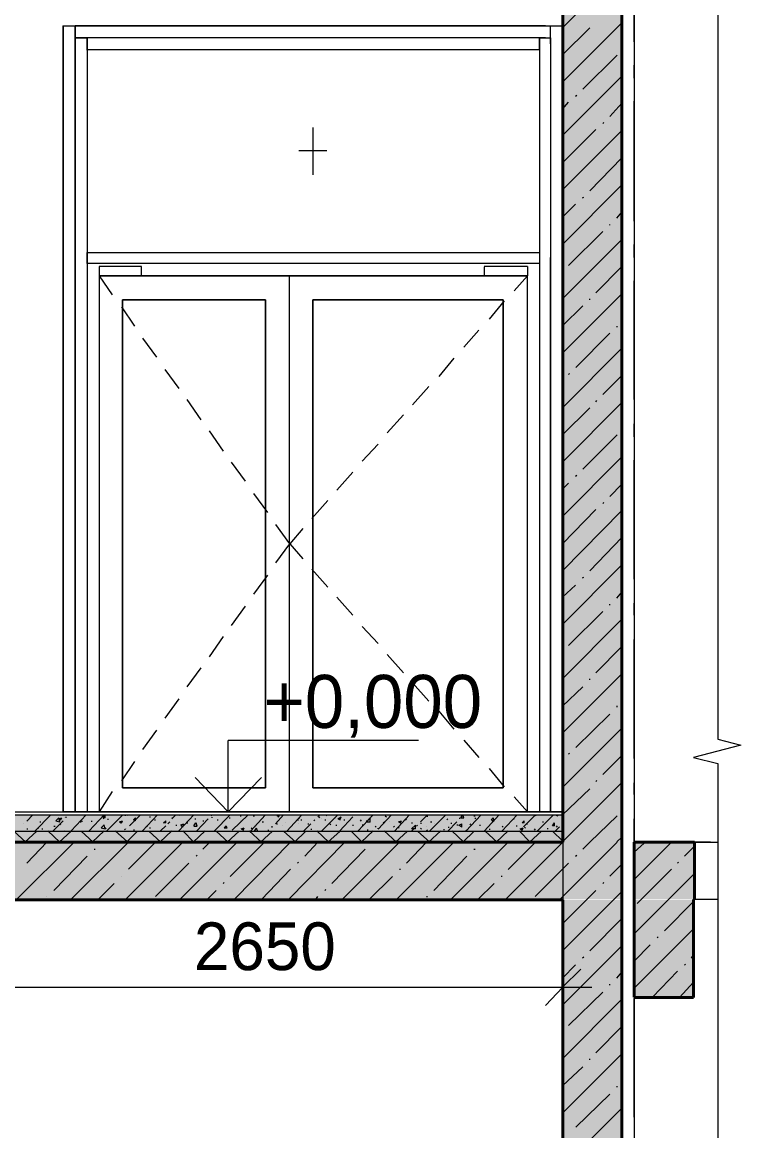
# Model space of a CAD drawing. Header units: millimetres. Extents: x -401725 to 250493, y 305116 to 802890.
# Drawn here: x -375109.752 to -375108.562, y 508954.574 to 508956.407 of the extents above; entities that cross this region are included whole.
import ezdxf

# ---------------------------------------------------------------- set-up
doc = ezdxf.new("R2010")
doc.units = ezdxf.units.MM
doc.layers.add('PDF _Геометрия', color=7, linetype='Continuous', true_color=0x1d1d1d)
doc.layers.add('PDF _Сплошная заливка', color=7, linetype='Continuous', true_color=0xffffff)
doc.layers.add('PDF _Текст', color=7, linetype='Continuous')

msp = doc.modelspace()

# ---------------------------------------------------------------- hatches: boundary and pattern name
at = {"layer": 'PDF _Сплошная заливка', "transparency": 33554559}
h = msp.add_hatch(color=256, dxfattribs=at)
h.paths.add_polyline_path([(-375112.0468, 508954.957), (-375112.0468, 508955.0511), (-375112.5774, 508955.0511), (-375112.5774, 508954.957)])
h.paths.add_polyline_path([(-375108.6403, 508954.957), (-375108.6403, 508955.0511), (-375108.7403, 508955.0511), (-375108.7403, 508954.957)])
h.paths.add_polyline_path([(-375108.7603, 508954.957), (-375108.7603, 508955.0511), (-375109.9019, 508955.0511), (-375109.9019, 508954.957)])

# ---------------------------------------------------------------- linework, layer by layer
at = {"layer": 'PDF _Геометрия', "color": 7, "lineweight": 9}
for points in [[(-375108.7391, 508956.7244), (-375108.7391, 508956.7928), (-375108.7391, 508953.7227)], [(-375108.6008, 508956.7927), (-375108.6008, 508955.2211)], [(-375108.8572, 508956.4009), (-375108.8572, 508956.6292)], [(-375108.7391, 508956.3744), (-375108.7391, 508956.5711)], [(-375109.6841, 508956.4011), (-375109.6641, 508956.4011)], [(-375109.6839, 508955.1009), (-375109.6839, 508956.4009)], [(-375109.6839, 508956.4009), (-375109.6839, 508956.3709)], [(-375109.6838, 508956.4009), (-375108.8572, 508956.4009)], [(-375109.6641, 508956.0177), (-375109.6641, 508956.3811), (-375109.6641, 508956.4011)], [(-375109.654, 508956.4011), (-375109.6641, 508956.4011)], [(-375109.6641, 508956.4011), (-375109.6641, 508956.3711)], [(-375108.8858, 508956.401), (-375109.6542, 508956.401)], [(-375108.8773, 508956.371), (-375108.8773, 508956.401)], [(-375108.8772, 508956.4009), (-375108.8572, 508956.4009)], [(-375108.8572, 508956.3708), (-375108.8572, 508956.4009)], [(-375109.654, 508956.381), (-375109.6641, 508956.381)], [(-375109.664, 508956.3809), (-375109.644, 508956.3809)], [(-375108.8858, 508956.3811), (-375109.6542, 508956.3811)], [(-375108.8958, 508956.3811), (-375109.6442, 508956.3811)], [(-375109.644, 508956.3809), (-375109.644, 508956.0178)], [(-375109.644, 508956.3609), (-375109.644, 508956.3809)], [(-375108.8958, 508956.3612), (-375108.8958, 508956.3811), (-375108.8958, 508956.0177)], [(-375108.8956, 508956.3811), (-375108.8773, 508956.3811)], [(-375108.8808, 508956.3811), (-375108.8773, 508956.3811)], [(-375108.8773, 508956.3811), (-375108.8773, 508956.0176)], [(-375109.6839, 508956.3709), (-375109.6839, 508956.0176)], [(-375109.6641, 508956.3711), (-375109.6641, 508956.0177)], [(-375108.8958, 508956.3612), (-375109.6442, 508956.3612)], [(-375108.8773, 508956.371), (-375108.8773, 508956.0176), (-375108.8773, 508955.101)], [(-375108.8572, 508956.0176), (-375108.8572, 508956.3708)], [(-375108.7391, 508956.3144), (-375108.7391, 508956.336)], [(-375108.7391, 508956.0777), (-375108.7391, 508956.2761)], [(-375109.2707, 508956.2328), (-375109.2707, 508956.1544)], [(-375109.2473, 508956.1944), (-375109.294, 508956.1944)], [(-375108.7391, 508956.0177), (-375108.7391, 508956.0393)], [(-375109.9005, 508955.1009), (-375108.8572, 508955.1009), (-375108.8572, 508956.0176)], [(-375109.6839, 508956.0176), (-375109.6839, 508955.1008)], [(-375109.6442, 508956.0261), (-375108.8958, 508956.0261), (-375108.8958, 508956.0078)], [(-375109.644, 508956.0077), (-375109.644, 508956.0259)], [(-375109.644, 508956.0177), (-375109.644, 508955.1009)], [(-375108.8958, 508956.0177), (-375108.8958, 508955.1012)], [(-375108.8956, 508955.1009), (-375108.8773, 508955.1009), (-375108.8773, 508956.0176)], [(-375108.8958, 508956.0078), (-375109.6442, 508956.0078)], [(-375109.6241, 508956.0027), (-375109.6241, 508955.9879), (-375109.6241, 508955.1011)], [(-375109.5541, 508955.9878), (-375109.5541, 508956.0027), (-375109.624, 508956.0027)], [(-375108.9156, 508956.0027), (-375108.9156, 508955.9877), (-375109.3091, 508955.9877)], [(-375108.9874, 508956.0026), (-375108.9874, 508955.9876)], [(-375108.9156, 508956.0027), (-375108.9873, 508956.0027)], [(-375109.6241, 508955.9879), (-375109.6241, 508955.1011), (-375109.6442, 508955.1011)], [(-375109.6242, 508955.9877), (-375109.6024, 508955.9561)], [(-375109.6241, 508955.9878), (-375109.5541, 508955.9878)], [(-375109.309, 508955.1011), (-375109.309, 508955.9877), (-375109.6241, 508955.9877)], [(-375109.624, 508955.9877), (-375108.9157, 508955.9877)], [(-375109.309, 508955.1011), (-375109.309, 508955.9877)], [(-375108.9873, 508955.9877), (-375108.9156, 508955.9877)], [(-375108.9156, 508955.101), (-375108.9156, 508955.9877), (-375108.9373, 508955.9626)], [(-375108.9156, 508955.101), (-375108.9156, 508955.9876)], [(-375108.7391, 508955.7828), (-375108.7391, 508955.9793)], [(-375109.5856, 508955.9476), (-375109.3489, 508955.9476)], [(-375109.5856, 508955.1408), (-375109.5856, 508955.9475)], [(-375109.349, 508955.9476), (-375109.349, 508955.141)], [(-375109.2707, 508955.141), (-375109.2707, 508955.9477)], [(-375109.2707, 508955.9475), (-375108.9556, 508955.9475)], [(-375108.9539, 508955.9459), (-375108.979, 508955.9159)], [(-375108.9556, 508955.9475), (-375108.9556, 508955.141)], [(-375109.5873, 508955.936), (-375109.5657, 508955.9044)], [(-375109.5524, 508955.8844), (-375109.5291, 508955.8528)], [(-375108.9958, 508955.8977), (-375109.0208, 508955.8695)], [(-375109.0374, 508955.8511), (-375109.0623, 508955.821)], [(-375109.5157, 508955.8328), (-375109.4924, 508955.8011)], [(-375109.0789, 508955.8043), (-375109.1056, 508955.7742)], [(-375109.4791, 508955.7828), (-375109.4557, 508955.7493)], [(-375109.1208, 508955.7577), (-375109.1474, 508955.7277)], [(-375108.7391, 508955.721), (-375108.7391, 508955.7426)], [(-375109.4424, 508955.731), (-375109.419, 508955.6977)], [(-375109.1623, 508955.7093), (-375109.1889, 508955.681)], [(-375108.7391, 508955.4861), (-375108.7391, 508955.6826)], [(-375109.4058, 508955.6794), (-375109.3824, 508955.6478)], [(-375109.2042, 508955.6627), (-375109.2309, 508955.6328)], [(-375109.3689, 508955.6277), (-375109.3457, 508955.5961)], [(-375109.2457, 508955.616), (-375109.2724, 508955.5861)], [(-375109.3323, 508955.576), (-375109.309, 508955.5443)], [(-375109.2873, 508955.5694), (-375109.3089, 508955.5444)], [(-375109.309, 508955.5443), (-375109.3323, 508955.5126)], [(-375109.3089, 508955.5444), (-375109.2873, 508955.5192)], [(-375109.2724, 508955.5026), (-375109.2457, 508955.4727)], [(-375109.3457, 508955.4926), (-375109.3689, 508955.4609)], [(-375109.2309, 508955.4562), (-375109.2042, 508955.4261)], [(-375108.7391, 508955.4261), (-375108.7391, 508955.446)], [(-375109.3824, 508955.4411), (-375109.4058, 508955.4093)], [(-375109.1889, 508955.4076), (-375109.1623, 508955.3793)], [(-375109.419, 508955.3911), (-375109.4424, 508955.3576)], [(-375108.7391, 508955.1895), (-375108.7391, 508955.386)], [(-375109.1474, 508955.361), (-375109.1208, 508955.331)], [(-375109.4557, 508955.3394), (-375109.4791, 508955.3077)], [(-375109.1056, 508955.3143), (-375109.0789, 508955.2842)], [(-375109.4924, 508955.2878), (-375109.5157, 508955.2561)], [(-375109.0623, 508955.2676), (-375109.0374, 508955.2377)], [(-375108.8572, 508955.2592), (-375108.8572, 508954.8109), (-375108.8572, 508954.7643)], [(-375109.5291, 508955.2361), (-375109.5524, 508955.2044)], [(-375109.4108, 508955.2194), (-375109.0958, 508955.2194)], [(-375109.4106, 508955.1009), (-375109.4106, 508955.2193)], [(-375109.0208, 508955.2195), (-375108.9958, 508955.191)], [(-375108.5625, 508955.2111), (-375108.6407, 508955.1911)], [(-375108.6007, 508955.2211), (-375108.5625, 508955.2111)], [(-375108.6407, 508955.1911), (-375108.6008, 508955.1811)], [(-375109.5657, 508955.1845), (-375109.5873, 508955.1526)], [(-375108.979, 508955.1726), (-375108.9539, 508955.1426)], [(-375108.6008, 508955.1811), (-375108.6008, 508953.2912)], [(-375108.7391, 508955.1295), (-375108.7391, 508955.1493)], [(-375109.6024, 508955.1345), (-375109.6242, 508955.101)], [(-375109.349, 508955.141), (-375109.5856, 508955.141)], [(-375108.9556, 508955.141), (-375109.2707, 508955.141)], [(-375108.9373, 508955.1259), (-375108.9156, 508955.101)], [(-375109.9005, 508955.096), (-375108.8572, 508955.096), (-375108.8572, 508955.1009)], [(-375109.9005, 508955.0693), (-375108.8572, 508955.0693), (-375108.8572, 508955.096)], [(-375109.724, 508955.1009), (-375109.5924, 508955.1009)], [(-375109.6641, 508955.101), (-375109.6841, 508955.101)], [(-375108.8772, 508955.1009), (-375108.8572, 508955.1009), (-375109.6838, 508955.1009)], [(-375109.644, 508955.1009), (-375109.664, 508955.1009)], [(-375109.6241, 508955.1011), (-375109.309, 508955.1011)], [(-375109.5922, 508955.1009), (-375109.4106, 508955.1009)], [(-375109.4709, 508955.1011), (-375109.3525, 508955.1011)], [(-375109.3091, 508955.101), (-375108.9157, 508955.101)], [(-375108.8958, 508955.1012), (-375108.9158, 508955.1012)], [(-375108.7391, 508954.8926), (-375108.7391, 508955.0893)], [(-375108.8572, 508955.0509), (-375108.8572, 508955.0693)], [(-375109.9005, 508955.0509), (-375108.8573, 508955.0509)], [(-375108.6392, 508955.0511), (-375108.6008, 508955.0511)], [(-375108.6391, 508954.956), (-375108.6391, 508955.0511)], [(-375108.6125, 508955.051), (-375108.6391, 508955.051)], [(-375108.9474, 508954.9561), (-375109.7358, 508954.9561)], [(-375108.8572, 508954.8376), (-375108.8572, 508954.9558)], [(-375108.6008, 508954.9561), (-375108.6392, 508954.9561)], [(-375108.8572, 508954.7593), (-375108.8572, 508954.8376)], [(-375108.7592, 508954.8378), (-375108.7592, 508954.7595)], [(-375108.7391, 508954.8328), (-375108.7391, 508954.8527)], [(-375109.9475, 508954.811), (-375108.8092, 508954.811)], [(-375108.7391, 508954.596), (-375108.7391, 508954.7926)], [(-375112.0456, 508953.7627), (-375108.8572, 508953.7627), (-375108.8572, 508954.7593)]]:
    msp.add_lwpolyline(points, dxfattribs=at)
at = {"layer": 'PDF _Геометрия', "color": 7, "lineweight": 40}
for points in [[(-375108.8572, 508956.6292), (-375108.8572, 508955.0509)], [(-375108.7592, 508955.0512), (-375108.7592, 508956.6295)], [(-375108.8572, 508955.0509), (-375109.9005, 508955.0509)], [(-375108.7592, 508954.9561), (-375108.7592, 508955.0512)], [(-375108.7391, 508955.0511), (-375108.7391, 508954.9561)], [(-375108.6391, 508955.0511), (-375108.739, 508955.0511)], [(-375108.6391, 508954.956), (-375108.6391, 508955.0511)], [(-375109.9005, 508954.9558), (-375108.8573, 508954.9558)], [(-375108.8572, 508954.9558), (-375108.8572, 508953.7227)], [(-375108.7592, 508953.7228), (-375108.7592, 508954.9561)], [(-375108.7391, 508954.9561), (-375108.7391, 508954.7944)], [(-375108.6408, 508954.956), (-375108.6391, 508954.956)], [(-375108.6407, 508954.7943), (-375108.6407, 508954.9561)], [(-375108.7391, 508954.7943), (-375108.6407, 508954.7943)]]:
    msp.add_lwpolyline(points, dxfattribs=at)
at = {"layer": 'PDF _Геометрия', "lineweight": 9}
for points in [[(-375108.8575, 508956.3977), (-375108.7592, 508956.4961)], [(-375108.8575, 508956.3077), (-375108.7592, 508956.4061)], [(-375108.8574, 508956.3527), (-375108.8124, 508956.3977)], [(-375108.824, 508956.296), (-375108.7673, 508956.3526)], [(-375108.8575, 508956.2195), (-375108.7592, 508956.3179)], [(-375108.8359, 508956.2845), (-375108.8341, 508956.2862)], [(-375108.8574, 508956.2628), (-375108.8475, 508956.2744)], [(-375108.7792, 508956.2512), (-375108.7592, 508956.2728)], [(-375108.7908, 508956.2393), (-375108.789, 508956.241)], [(-375108.8575, 508956.1295), (-375108.7592, 508956.2279)], [(-375108.8573, 508956.1743), (-375108.8024, 508956.2294)], [(-375108.8125, 508956.1278), (-375108.7592, 508956.1828)], [(-375108.8575, 508956.0395), (-375108.7592, 508956.1377)], [(-375108.8575, 508956.0845), (-375108.8358, 508956.106)], [(-375108.8242, 508956.1162), (-375108.8225, 508956.1177)], [(-375108.7676, 508956.0827), (-375108.7592, 508956.0928)], [(-375108.779, 508956.0711), (-375108.779, 508956.0726)], [(-375108.8575, 508955.9494), (-375108.7592, 508956.0478)], [(-375108.8474, 508956.0043), (-375108.7907, 508956.061)], [(-375108.8025, 508955.9595), (-375108.7592, 508956.0029)], [(-375108.8575, 508955.8594), (-375108.7592, 508955.9578)], [(-375108.8574, 508955.9045), (-375108.8241, 508955.9377)], [(-375108.8124, 508955.9477), (-375108.8124, 508955.9494)], [(-375108.7673, 508955.9026), (-375108.7673, 508955.9044)], [(-375108.8357, 508955.8361), (-375108.779, 508955.8926)], [(-375108.8575, 508955.7694), (-375108.7592, 508955.8678)], [(-375108.8475, 508955.8244), (-375108.8458, 508955.8261)], [(-375108.7909, 508955.7912), (-375108.7592, 508955.8227)], [(-375108.8575, 508955.6795), (-375108.7592, 508955.7778)], [(-375108.8024, 508955.7793), (-375108.8007, 508955.7811)], [(-375108.8574, 508955.7244), (-375108.8124, 508955.7694)], [(-375108.824, 508955.6677), (-375108.7673, 508955.7243)], [(-375108.8575, 508955.5895), (-375108.7592, 508955.6879)], [(-375108.8574, 508955.6344), (-375108.8475, 508955.6445)], [(-375108.8359, 508955.6562), (-375108.8341, 508955.6577)], [(-375108.7792, 508955.6227), (-375108.7592, 508955.6428)], [(-375108.7908, 508955.6111), (-375108.789, 508955.6126)], [(-375108.8575, 508955.4995), (-375108.7592, 508955.5994)], [(-375108.8573, 508955.5444), (-375108.8024, 508955.6011)], [(-375108.8125, 508955.4995), (-375108.7592, 508955.5545)], [(-375108.8575, 508955.4111), (-375108.7592, 508955.5095)], [(-375108.8242, 508955.4879), (-375108.8225, 508955.4894)], [(-375108.8575, 508955.456), (-375108.8358, 508955.476)], [(-375108.7676, 508955.4544), (-375108.7592, 508955.4644)], [(-375108.779, 508955.4426), (-375108.779, 508955.4444)], [(-375108.8474, 508955.3761), (-375108.7907, 508955.4326)], [(-375108.8575, 508955.3211), (-375108.7592, 508955.4195)], [(-375108.8025, 508955.331), (-375108.7592, 508955.3744)], [(-375108.8575, 508955.2311), (-375108.7592, 508955.3295)], [(-375108.8124, 508955.3193), (-375108.8124, 508955.3211)], [(-375108.8574, 508955.276), (-375108.8241, 508955.3078)], [(-375108.8357, 508955.2076), (-375108.779, 508955.2626)], [(-375108.7673, 508955.2743), (-375108.7673, 508955.2761)], [(-375108.8575, 508955.1412), (-375108.7592, 508955.2395)], [(-375108.8475, 508955.1962), (-375108.8458, 508955.1979)], [(-375108.7909, 508955.1627), (-375108.7592, 508955.1945)], [(-375108.8575, 508955.0512), (-375108.7592, 508955.1494)], [(-375108.8024, 508955.151), (-375108.8007, 508955.1527)], [(-375108.8574, 508955.096), (-375108.8124, 508955.1393)], [(-375109.7439, 508955.0859), (-375109.7339, 508955.0959)], [(-375109.7307, 508955.0693), (-375109.704, 508955.096)], [(-375109.6707, 508955.0694), (-375109.6456, 508955.0959)], [(-375109.6641, 508955.0962), (-375109.6641, 508955.0962)], [(-375109.6641, 508955.0962), (-375109.6641, 508955.0962)], [(-375109.6408, 508955.0694), (-375109.6157, 508955.096)], [(-375109.6141, 508955.0911), (-375109.6174, 508955.0911), (-375109.6141, 508955.0961)], [(-375109.6141, 508955.0911), (-375109.6141, 508955.0961)], [(-375109.6141, 508955.0961), (-375109.6141, 508955.0961)], [(-375109.6122, 508955.0693), (-375109.5856, 508955.0958)], [(-375109.5807, 508955.0943), (-375109.5807, 508955.096)], [(-375109.5774, 508955.0945), (-375109.5774, 508955.0945)], [(-375109.5739, 508955.0777), (-375109.5557, 508955.096)], [(-375109.5524, 508955.0694), (-375109.5274, 508955.096)], [(-375109.504, 508955.0893), (-375109.4973, 508955.096)], [(-375109.4924, 508955.0694), (-375109.4674, 508955.0961)], [(-375109.4908, 508955.0943), (-375109.4908, 508955.0943)], [(-375109.4389, 508955.0942), (-375109.4372, 508955.0959)], [(-375109.4341, 508955.0693), (-375109.4074, 508955.0961)], [(-375109.4058, 508955.0961), (-375109.4041, 508955.0961)], [(-375109.4041, 508955.071), (-375109.3775, 508955.0961)], [(-375109.3908, 508955.0944), (-375109.3892, 508955.0944)], [(-375109.3739, 508955.0692), (-375109.3489, 508955.096)], [(-375109.3691, 508955.0945), (-375109.3674, 508955.0945)], [(-375109.3324, 508955.0811), (-375109.3191, 508955.096)], [(-375109.3309, 508955.0961), (-375109.3275, 508955.0927)], [(-375109.3273, 508955.0925), (-375109.3256, 508955.0959)], [(-375109.3139, 508955.0693), (-375109.2889, 508955.0959)], [(-375109.2624, 508955.0926), (-375109.259, 508955.096)], [(-375109.2559, 508955.0694), (-375109.2291, 508955.0961)], [(-375109.2523, 508955.0959), (-375109.2506, 508955.0959)], [(-375109.2506, 508955.0959), (-375109.2506, 508955.0959)], [(-375109.249, 508955.0961), (-375109.2473, 508955.0944)], [(-375109.1958, 508955.0694), (-375109.1707, 508955.096)], [(-375109.1623, 508955.0726), (-375109.1406, 508955.096)], [(-375109.1507, 508955.0944), (-375109.149, 508955.0927)], [(-375109.1356, 508955.0693), (-375109.1107, 508955.0961)], [(-375109.0925, 508955.0845), (-375109.0808, 508955.0961)], [(-375109.0808, 508955.0929), (-375109.0808, 508955.0944)], [(-375109.0773, 508955.0694), (-375109.0507, 508955.096)], [(-375109.0725, 508955.0961), (-375109.0708, 508955.0961)], [(-375109.0708, 508955.0961), (-375109.0708, 508955.0961)], [(-375109.0258, 508955.0911), (-375109.0224, 508955.0961)], [(-375109.0208, 508955.0912), (-375109.0225, 508955.0961)], [(-375109.0224, 508955.096), (-375109.0224, 508955.096)], [(-375109.0173, 508955.0692), (-375108.9923, 508955.0959)], [(-375109.004, 508955.0944), (-375109.0023, 508955.0944)], [(-375108.9874, 508955.0693), (-375108.9624, 508955.0961)], [(-375108.9576, 508955.0695), (-375108.9325, 508955.096)], [(-375108.9223, 508955.0761), (-375108.9023, 508955.0961)], [(-375108.9024, 508955.0944), (-375108.9007, 508955.0961)], [(-375108.8991, 508955.0695), (-375108.8724, 508955.0961)], [(-375108.8691, 508955.0959), (-375108.8657, 508955.0944)], [(-375108.8657, 508955.0943), (-375108.864, 508955.096)], [(-375108.8124, 508955.0509), (-375108.7673, 508955.0943)], [(-375109.7491, 508955.0812), (-375109.7491, 508955.0812)], [(-375109.7241, 508955.0761), (-375109.7241, 508955.0761)], [(-375109.7223, 508955.0844), (-375109.7206, 508955.0844)], [(-375109.7006, 508955.0693), (-375109.6839, 508955.086)], [(-375109.6989, 508955.0775), (-375109.6972, 508955.0775)], [(-375109.6958, 508955.0861), (-375109.6891, 508955.0844)], [(-375109.6957, 508955.086), (-375109.6907, 508955.091)], [(-375109.6908, 508955.0894), (-375109.6858, 508955.0911)], [(-375109.6908, 508955.0894), (-375109.6874, 508955.0878)], [(-375109.6891, 508955.0844), (-375109.6907, 508955.0911)], [(-375109.6891, 508955.0794), (-375109.6875, 508955.0811)], [(-375109.6875, 508955.0877), (-375109.6858, 508955.0911)], [(-375109.6807, 508955.091), (-375109.6807, 508955.091)], [(-375109.679, 508955.091), (-375109.679, 508955.0926)], [(-375109.6557, 508955.0843), (-375109.654, 508955.0843)], [(-375109.6524, 508955.0843), (-375109.6524, 508955.086)], [(-375109.6372, 508955.0859), (-375109.6356, 508955.0859)], [(-375109.6207, 508955.0744), (-375109.6157, 508955.0794)], [(-375109.6174, 508955.0895), (-375109.6157, 508955.0911)], [(-375109.6141, 508955.0727), (-375109.6158, 508955.0794)], [(-375109.6106, 508955.0892), (-375109.6089, 508955.0892)], [(-375109.5908, 508955.0844), (-375109.5875, 508955.0829)], [(-375109.5906, 508955.0843), (-375109.5856, 508955.086)], [(-375109.5872, 508955.0826), (-375109.5856, 508955.086)], [(-375109.5723, 508955.0809), (-375109.5723, 508955.0794)], [(-375109.5641, 508955.086), (-375109.5675, 508955.0877), (-375109.5641, 508955.091)], [(-375109.5641, 508955.086), (-375109.5641, 508955.091)], [(-375109.5457, 508955.076), (-375109.544, 508955.0777)], [(-375109.5408, 508955.0927), (-375109.5391, 508955.0927)], [(-375109.5324, 508955.0876), (-375109.5307, 508955.0876)], [(-375109.5225, 508955.0695), (-375109.5141, 508955.0779)], [(-375109.5141, 508955.0827), (-375109.5175, 508955.0827), (-375109.5141, 508955.0861)], [(-375109.5141, 508955.0827), (-375109.5141, 508955.0861)], [(-375109.5106, 508955.081), (-375109.509, 508955.0827)], [(-375109.509, 508955.0827), (-375109.5073, 508955.0843)], [(-375109.5041, 508955.091), (-375109.5024, 508955.091)], [(-375109.4973, 508955.0792), (-375109.4957, 508955.0792)], [(-375109.489, 508955.0794), (-375109.484, 508955.0811)], [(-375109.489, 508955.0792), (-375109.4856, 508955.076)], [(-375109.4857, 508955.076), (-375109.484, 508955.0811)], [(-375109.4791, 508955.0827), (-375109.4775, 508955.0827)], [(-375109.4739, 508955.0859), (-375109.4739, 508955.0859)], [(-375109.4675, 508955.0778), (-375109.4641, 508955.0827)], [(-375109.4673, 508955.0776), (-375109.4622, 508955.0776)], [(-375109.4658, 508955.0894), (-375109.4641, 508955.0894)], [(-375109.4622, 508955.0776), (-375109.4639, 508955.0827)], [(-375109.4623, 508955.0694), (-375109.444, 508955.0894)], [(-375109.4525, 508955.0862), (-375109.4508, 508955.0862)], [(-375109.4372, 508955.091), (-375109.4372, 508955.0925)], [(-375109.4291, 508955.0879), (-375109.4275, 508955.0879)], [(-375109.4175, 508955.0744), (-375109.4142, 508955.0778)], [(-375109.4122, 508955.0744), (-375109.4139, 508955.0775)], [(-375109.409, 508955.091), (-375109.4074, 508955.091)], [(-375109.3908, 508955.0862), (-375109.3908, 508955.0862)], [(-375109.3674, 508955.0778), (-375109.3674, 508955.0778)], [(-375109.3542, 508955.0844), (-375109.3525, 508955.0844)], [(-375109.3308, 508955.0927), (-375109.3308, 508955.0927)], [(-375109.3308, 508955.0828), (-375109.3308, 508955.0828)], [(-375109.3308, 508955.0811), (-375109.3291, 508955.0811)], [(-375109.3207, 508955.0778), (-375109.3207, 508955.0778)], [(-375109.3158, 508955.0829), (-375109.3158, 508955.0829)], [(-375109.2958, 508955.0877), (-375109.2941, 508955.0877)], [(-375109.2941, 508955.0911), (-375109.2924, 508955.0911)], [(-375109.2941, 508955.0811), (-375109.2941, 508955.0811)], [(-375109.2906, 508955.0877), (-375109.2889, 508955.0877)], [(-375109.2856, 508955.0694), (-375109.274, 508955.081)], [(-375109.2789, 508955.081), (-375109.2772, 508955.081)], [(-375109.2691, 508955.0862), (-375109.2675, 508955.0879)], [(-375109.2607, 508955.0911), (-375109.259, 508955.0926)], [(-375109.2558, 508955.0894), (-375109.2558, 508955.0894)], [(-375109.2507, 508955.0876), (-375109.249, 508955.0876)], [(-375109.2425, 508955.0811), (-375109.2408, 508955.0794)], [(-375109.2325, 508955.0793), (-375109.2308, 508955.0793)], [(-375109.2324, 508955.0895), (-375109.2324, 508955.0895)], [(-375109.2291, 508955.0894), (-375109.224, 508955.0927)], [(-375109.229, 508955.0893), (-375109.2256, 508955.0876)], [(-375109.2258, 508955.0694), (-375109.2042, 508955.0928)], [(-375109.2257, 508955.0877), (-375109.224, 508955.0927)], [(-375109.2192, 508955.0877), (-375109.2175, 508955.0877)], [(-375109.2058, 508955.0928), (-375109.2058, 508955.0928)], [(-375109.2042, 508955.0794), (-375109.2042, 508955.0777)], [(-375109.1923, 508955.0876), (-375109.1906, 508955.0859)], [(-375109.189, 508955.0794), (-375109.1873, 508955.0794)], [(-375109.1825, 508955.0861), (-375109.1808, 508955.0861)], [(-375109.1756, 508955.0842), (-375109.1822, 508955.0842), (-375109.1756, 508955.091)], [(-375109.1756, 508955.0842), (-375109.1756, 508955.091)], [(-375109.1673, 508955.0776), (-375109.1656, 508955.0759)], [(-375109.154, 508955.0827), (-375109.1523, 508955.0844)], [(-375109.1441, 508955.0845), (-375109.1441, 508955.0845)], [(-375109.1374, 508955.0761), (-375109.1357, 508955.0776)], [(-375109.129, 508955.0844), (-375109.1256, 508955.0827)], [(-375109.1289, 508955.0844), (-375109.124, 508955.0861)], [(-375109.1289, 508955.076), (-375109.1289, 508955.0743)], [(-375109.1257, 508955.0827), (-375109.124, 508955.0861)], [(-375109.1173, 508955.0875), (-375109.1156, 508955.0892)], [(-375109.1075, 508955.0828), (-375109.1058, 508955.0828)], [(-375109.1006, 508955.0727), (-375109.1073, 508955.0727), (-375109.1006, 508955.0793)], [(-375109.1006, 508955.0727), (-375109.1006, 508955.0793)], [(-375109.0991, 508955.0776), (-375109.0974, 508955.0793)], [(-375109.0923, 508955.0826), (-375109.0906, 508955.0826)], [(-375109.0824, 508955.076), (-375109.0824, 508955.076)], [(-375109.0757, 508955.0843), (-375109.074, 508955.0843)], [(-375109.0691, 508955.0811), (-375109.0691, 508955.0811)], [(-375109.0491, 508955.0878), (-375109.0474, 508955.0893)], [(-375109.0474, 508955.0693), (-375109.0325, 508955.0845)], [(-375109.0458, 508955.0744), (-375109.0458, 508955.0761)], [(-375109.0423, 508955.0826), (-375109.0406, 508955.0826)], [(-375109.0325, 508955.0794), (-375109.0308, 508955.0794)], [(-375109.024, 508955.0759), (-375109.029, 508955.0793), (-375109.024, 508955.081)], [(-375109.0273, 508955.0893), (-375109.0273, 508955.091)], [(-375109.0257, 508955.0912), (-375109.0208, 508955.0912)], [(-375109.024, 508955.0759), (-375109.024, 508955.081)], [(-375109.0108, 508955.0795), (-375109.0091, 508955.081)], [(-375109.0024, 508955.091), (-375109.0007, 508955.0893)], [(-375108.9942, 508955.0794), (-375108.9942, 508955.0777)], [(-375108.9758, 508955.0877), (-375108.9724, 508955.0911)], [(-375108.9757, 508955.0877), (-375108.9708, 508955.0862)], [(-375108.9741, 508955.0844), (-375108.9724, 508955.0861)], [(-375108.9708, 508955.0862), (-375108.9725, 508955.0911)], [(-375108.9573, 508955.0776), (-375108.9556, 508955.0759)], [(-375108.9391, 508955.0895), (-375108.9374, 508955.0895)], [(-375108.9342, 508955.0778), (-375108.9325, 508955.0778)], [(-375108.9208, 508955.0829), (-375108.9242, 508955.0829), (-375108.9208, 508955.0861)], [(-375108.9208, 508955.0829), (-375108.9208, 508955.0861)], [(-375108.9206, 508955.0758), (-375108.9189, 508955.0743)], [(-375108.9174, 508955.0811), (-375108.9156, 508955.0811)], [(-375108.8907, 508955.0844), (-375108.889, 508955.0844)], [(-375108.8708, 508955.0777), (-375108.8742, 508955.0777), (-375108.8708, 508955.0829)], [(-375108.8708, 508955.0777), (-375108.8708, 508955.0829)], [(-375108.8691, 508955.0694), (-375108.8624, 508955.076)], [(-375108.8674, 508955.0759), (-375108.8657, 508955.0777)], [(-375108.8572, 508955.0809), (-375108.8572, 508955.0827)], [(-375109.7456, 508955.0509), (-375109.7656, 508955.0692)], [(-375109.7474, 508955.051), (-375109.7274, 508955.0693)], [(-375109.744, 508955.0727), (-375109.7423, 508955.0727)], [(-375109.7258, 508955.0744), (-375109.7241, 508955.0744)], [(-375109.719, 508955.0727), (-375109.7173, 508955.0727)], [(-375109.6891, 508955.0511), (-375109.7091, 508955.0694)], [(-375109.6906, 508955.051), (-375109.6706, 508955.0693)], [(-375109.6807, 508955.071), (-375109.6807, 508955.071)], [(-375109.6339, 508955.051), (-375109.654, 508955.0692)], [(-375109.6358, 508955.051), (-375109.6157, 508955.0694)], [(-375109.6208, 508955.0744), (-375109.6141, 508955.0727)], [(-375109.6141, 508955.0744), (-375109.6125, 508955.0727)], [(-375109.5774, 508955.0512), (-375109.5975, 508955.0694)], [(-375109.5824, 508955.0711), (-375109.5807, 508955.0728)], [(-375109.5791, 508955.0727), (-375109.5791, 508955.0727)], [(-375109.579, 508955.051), (-375109.5606, 508955.0692)], [(-375109.5674, 508955.0711), (-375109.5657, 508955.0711)], [(-375109.5223, 508955.0509), (-375109.5422, 508955.0693)], [(-375109.5408, 508955.0745), (-375109.5391, 508955.0745)], [(-375109.524, 508955.0511), (-375109.5041, 508955.0694)], [(-375109.4674, 508955.0511), (-375109.4857, 508955.0694)], [(-375109.4689, 508955.0509), (-375109.4489, 508955.0694)], [(-375109.4106, 508955.051), (-375109.4306, 508955.0693)], [(-375109.4173, 508955.0744), (-375109.4123, 508955.0744)], [(-375109.4124, 508955.051), (-375109.3924, 508955.0693)], [(-375109.4025, 508955.0727), (-375109.4025, 508955.0727)], [(-375109.3891, 508955.0727), (-375109.384, 508955.0744)], [(-375109.389, 508955.0727), (-375109.3856, 508955.071)], [(-375109.3857, 508955.071), (-375109.384, 508955.0744)], [(-375109.3557, 508955.051), (-375109.3758, 508955.0694)], [(-375109.3724, 508955.0744), (-375109.3707, 508955.0727)], [(-375109.3673, 508955.0692), (-375109.3639, 508955.0742)], [(-375109.3623, 508955.0694), (-375109.364, 508955.0742)], [(-375109.3573, 508955.0509), (-375109.3373, 508955.0692)], [(-375109.3441, 508955.0694), (-375109.3441, 508955.0711)], [(-375109.299, 508955.051), (-375109.319, 508955.0692)], [(-375109.3008, 508955.0511), (-375109.2824, 508955.0693)], [(-375109.274, 508955.0726), (-375109.2723, 508955.0726)], [(-375109.2441, 508955.051), (-375109.264, 508955.0694)], [(-375109.2456, 508955.0509), (-375109.2256, 508955.0692)], [(-375109.224, 508955.0743), (-375109.224, 508955.0743)], [(-375109.1889, 508955.0509), (-375109.2072, 508955.0692)], [(-375109.1907, 508955.0511), (-375109.1707, 508955.0694)], [(-375109.1809, 508955.0712), (-375109.1792, 508955.0712)], [(-375109.1623, 508955.0727), (-375109.1623, 508955.0742)], [(-375109.1324, 508955.0511), (-375109.1524, 508955.0694)], [(-375109.134, 508955.0509), (-375109.114, 508955.0692)], [(-375109.1073, 508955.0692), (-375109.1039, 508955.0726)], [(-375109.0773, 508955.0509), (-375109.0973, 508955.0693)], [(-375109.0923, 508955.0743), (-375109.0906, 508955.0726)], [(-375109.0825, 508955.0694), (-375109.0808, 508955.0711)], [(-375109.0791, 508955.0511), (-375109.0591, 508955.0694)], [(-375109.0539, 508955.0725), (-375109.0539, 508955.071)], [(-375109.0208, 508955.051), (-375109.0409, 508955.0694)], [(-375109.0223, 508955.0509), (-375109.0039, 508955.0693)], [(-375109.0173, 508955.071), (-375109.0156, 508955.0693)], [(-375108.9656, 508955.051), (-375108.9856, 508955.0692)], [(-375108.979, 508955.0726), (-375108.9773, 508955.0726)], [(-375108.9674, 508955.051), (-375108.9474, 508955.0695)], [(-375108.9108, 508955.051), (-375108.929, 508955.0694)], [(-375108.9275, 508955.0727), (-375108.9241, 508955.071)], [(-375108.9274, 508955.0727), (-375108.9224, 508955.0744)], [(-375108.9273, 508955.0711), (-375108.9273, 508955.0711)], [(-375108.9241, 508955.071), (-375108.9224, 508955.0744)], [(-375108.9123, 508955.0509), (-375108.8923, 508955.0693)], [(-375108.904, 508955.071), (-375108.9023, 508955.0727)], [(-375108.8822, 508955.0743), (-375108.8822, 508955.0726)], [(-375108.8572, 508955.0526), (-375108.874, 508955.0693)], [(-375108.7676, 508955.0512), (-375108.7592, 508955.0594)], [(-375109.7607, 508954.956), (-375109.6657, 508955.0511)], [(-375109.7441, 508955.0161), (-375109.7108, 508955.0511)], [(-375109.6708, 508954.9561), (-375109.5758, 508955.0511)], [(-375109.6323, 508955.0393), (-375109.6307, 508955.0393)], [(-375109.6206, 508955.0494), (-375109.6206, 508955.0509)], [(-375109.5806, 508954.9559), (-375109.4856, 508955.051)], [(-375109.5758, 508955.006), (-375109.5307, 508955.0509)], [(-375109.4907, 508954.9559), (-375109.3957, 508955.051)], [(-375109.4524, 508955.0395), (-375109.4408, 508955.0511)], [(-375109.4076, 508954.9944), (-375109.3525, 508955.0495)], [(-375109.4007, 508954.956), (-375109.3074, 508955.051)], [(-375109.3108, 508954.9562), (-375109.2175, 508955.051)], [(-375109.2839, 508955.0275), (-375109.2623, 508955.051)], [(-375109.2391, 508954.9828), (-375109.184, 508955.0393)], [(-375109.2222, 508954.956), (-375109.1273, 508955.0509)], [(-375109.1724, 508955.0494), (-375109.1724, 508955.0511)], [(-375109.1324, 508954.956), (-375109.0374, 508955.0511)], [(-375109.1157, 508955.0161), (-375109.0824, 508955.051)], [(-375109.0424, 508954.9561), (-375108.9474, 508955.051)], [(-375109.004, 508955.0392), (-375109.0023, 508955.0392)], [(-375108.9923, 508955.0493), (-375108.9923, 508955.051)], [(-375108.9523, 508954.9558), (-375108.8572, 508955.0508)], [(-375108.9474, 508955.0059), (-375108.9023, 508955.051)], [(-375108.8622, 508954.956), (-375108.7673, 508955.0509)], [(-375108.824, 508955.0394), (-375108.8124, 508955.051)], [(-375108.7391, 508954.9893), (-375108.6774, 508955.051)], [(-375108.7391, 508955.0345), (-375108.7225, 508955.0494)], [(-375108.6558, 508955.0277), (-375108.6391, 508955.0444)], [(-375109.6989, 508954.971), (-375109.644, 508955.0276)], [(-375109.4639, 508955.0276), (-375109.4622, 508955.0293)], [(-375109.0706, 508954.971), (-375109.0156, 508955.0276)], [(-375108.8359, 508955.0277), (-375108.8341, 508955.0294)], [(-375109.5309, 508954.961), (-375109.4758, 508955.0161)], [(-375109.3558, 508954.956), (-375109.3074, 508955.0061)], [(-375109.2958, 508955.0161), (-375109.2941, 508955.0176)], [(-375109.1273, 508955.006), (-375109.1256, 508955.006)], [(-375108.9025, 508954.9611), (-375108.8475, 508955.0161)], [(-375108.7792, 508954.9945), (-375108.7592, 508955.0145)], [(-375108.7274, 508954.956), (-375108.6774, 508955.006)], [(-375108.6674, 508955.016), (-375108.6657, 508955.0177)], [(-375109.5875, 508954.9944), (-375109.5875, 508954.9944)], [(-375109.4191, 508954.9828), (-375109.4174, 508954.9844)], [(-375109.1773, 508954.956), (-375109.139, 508954.9943)], [(-375108.9592, 508954.9945), (-375108.9575, 508954.9945)], [(-375108.7908, 508954.9827), (-375108.789, 508954.9844)], [(-375108.6824, 508954.956), (-375108.6391, 508954.9993)], [(-375109.6257, 508954.956), (-375109.5992, 508954.9828)], [(-375109.4457, 508954.9561), (-375109.4307, 508954.971)], [(-375109.2507, 508954.971), (-375109.249, 508954.9727)], [(-375108.9975, 508954.956), (-375108.9708, 508954.9828)], [(-375108.8174, 508954.956), (-375108.8024, 508954.971)], [(-375108.7725, 508954.9561), (-375108.7592, 508954.9694)], [(-375109.7108, 508954.9611), (-375109.7108, 508954.9611)], [(-375109.2657, 508954.9559), (-375109.2623, 508954.961)], [(-375109.0825, 508954.9611), (-375109.0808, 508954.9611)], [(-375108.8574, 508954.8711), (-375108.7725, 508954.9561)], [(-375108.8573, 508954.9161), (-375108.8173, 508954.9559)], [(-375108.739, 508954.8993), (-375108.6823, 508954.956)], [(-375108.7341, 508954.9494), (-375108.7274, 508954.9561)], [(-375108.689, 508954.9043), (-375108.6407, 508954.9527)], [(-375108.8125, 508954.8711), (-375108.7592, 508954.9245)], [(-375108.7391, 508954.8094), (-375108.6407, 508954.9078)], [(-375108.7008, 508954.8927), (-375108.6991, 508954.8944)], [(-375108.8575, 508954.7811), (-375108.7592, 508954.8795)], [(-375108.739, 508954.8544), (-375108.7124, 508954.8812)], [(-375108.8242, 508954.8595), (-375108.8225, 508954.8611)], [(-375108.644, 508954.8593), (-375108.6407, 508954.8645)], [(-375108.8575, 508954.8261), (-375108.8358, 508954.8478)], [(-375108.7089, 508954.7944), (-375108.6673, 508954.8377)], [(-375108.6558, 508954.8477), (-375108.654, 508954.8493)], [(-375108.7676, 508954.8262), (-375108.7592, 508954.8361)], [(-375108.6641, 508954.7943), (-375108.6407, 508954.8194)], [(-375108.8474, 508954.7477), (-375108.7907, 508954.8027)], [(-375108.779, 508954.8144), (-375108.779, 508954.8159)], [(-375108.8575, 508954.6928), (-375108.7592, 508954.7912)], [(-375108.8025, 508954.7028), (-375108.7592, 508954.7461)], [(-375108.8575, 508954.6029), (-375108.7592, 508954.7011)], [(-375108.8124, 508954.691), (-375108.8124, 508954.6927)], [(-375108.8574, 508954.6477), (-375108.8241, 508954.6793)], [(-375108.7673, 508954.646), (-375108.7673, 508954.6476)], [(-375108.8357, 508954.5794), (-375108.779, 508954.6344)], [(-375108.8575, 508954.5129), (-375108.7592, 508954.6111)]]:
    msp.add_lwpolyline(points, dxfattribs=at)
at = {"layer": 'PDF _Геометрия', "color": 7, "lineweight": 9}
msp.add_lwpolyline([(-375109.6641, 508955.1009), (-375109.6641, 508956.0178)], close=True, dxfattribs=at)
at = {"layer": 'PDF _Геометрия', "color": 171, "lineweight": 9, "true_color": 0x8080ff}
for points in [[(-375109.349, 508955.9476), (-375109.5856, 508955.9476)], [(-375109.5856, 508955.9475), (-375109.5856, 508955.1409)], [(-375109.349, 508955.141), (-375109.349, 508955.9476)], [(-375109.2707, 508955.9478), (-375109.2707, 508955.141)], [(-375108.9556, 508955.9475), (-375109.2707, 508955.9475)], [(-375108.9556, 508955.141), (-375108.9556, 508955.9476)], [(-375109.5856, 508955.141), (-375109.3489, 508955.141)], [(-375109.2707, 508955.141), (-375108.9556, 508955.141)]]:
    msp.add_lwpolyline(points, dxfattribs=at)
at = {"layer": 'PDF _Геометрия', "color": 7, "lineweight": 18}
for points in [[(-375109.4106, 508955.1009), (-375109.4656, 508955.1576)], [(-375109.4108, 508955.101), (-375109.3557, 508955.1578)], [(-375108.8573, 508954.811), (-375108.8274, 508954.8411)], [(-375108.8572, 508954.8109), (-375108.8856, 508954.7808)]]:
    msp.add_lwpolyline(points, dxfattribs=at)
at = {"layer": 'PDF _Геометрия', "lineweight": 9}
msp.add_lwpolyline([(-375109.3373, 508955.076), (-375109.339, 508955.076)], close=True, dxfattribs=at)
at = {"layer": 'PDF _Сплошная заливка', "lineweight": 5, "transparency": 33554559}
for points in [[(-375108.8575, 508956.6294), (-375108.7592, 508956.6294), (-375108.8575, 508955.0511), (-375108.7592, 508955.0511)], [(-375109.9005, 508955.096), (-375108.8573, 508955.096), (-375109.9005, 508955.0693), (-375108.8573, 508955.0693)], [(-375109.9005, 508955.0693), (-375108.8573, 508955.0693), (-375109.9005, 508955.0509), (-375108.8573, 508955.0509)], [(-375108.8575, 508954.9561), (-375108.7592, 508954.9561), (-375108.8575, 508953.7228), (-375108.7592, 508953.7228)], [(-375108.7391, 508954.9561), (-375108.6407, 508954.9561), (-375108.7391, 508954.7943), (-375108.6407, 508954.7943)]]:
    msp.add_solid(points, dxfattribs=at)

# ---------------------------------------------------------------- texts
at = {"layer": 'PDF _Текст', "attachment_point": 4, "style": ''}
for s, insert, char_height in [('+0,000', (-375109.3524, 508955.2755), 0.08768), ('2650', (-375109.4674, 508954.8782), 0.07891)]:
    msp.add_mtext(s, dxfattribs=dict(at, insert=insert, char_height=char_height))

doc.saveas('drawing.dxf')
